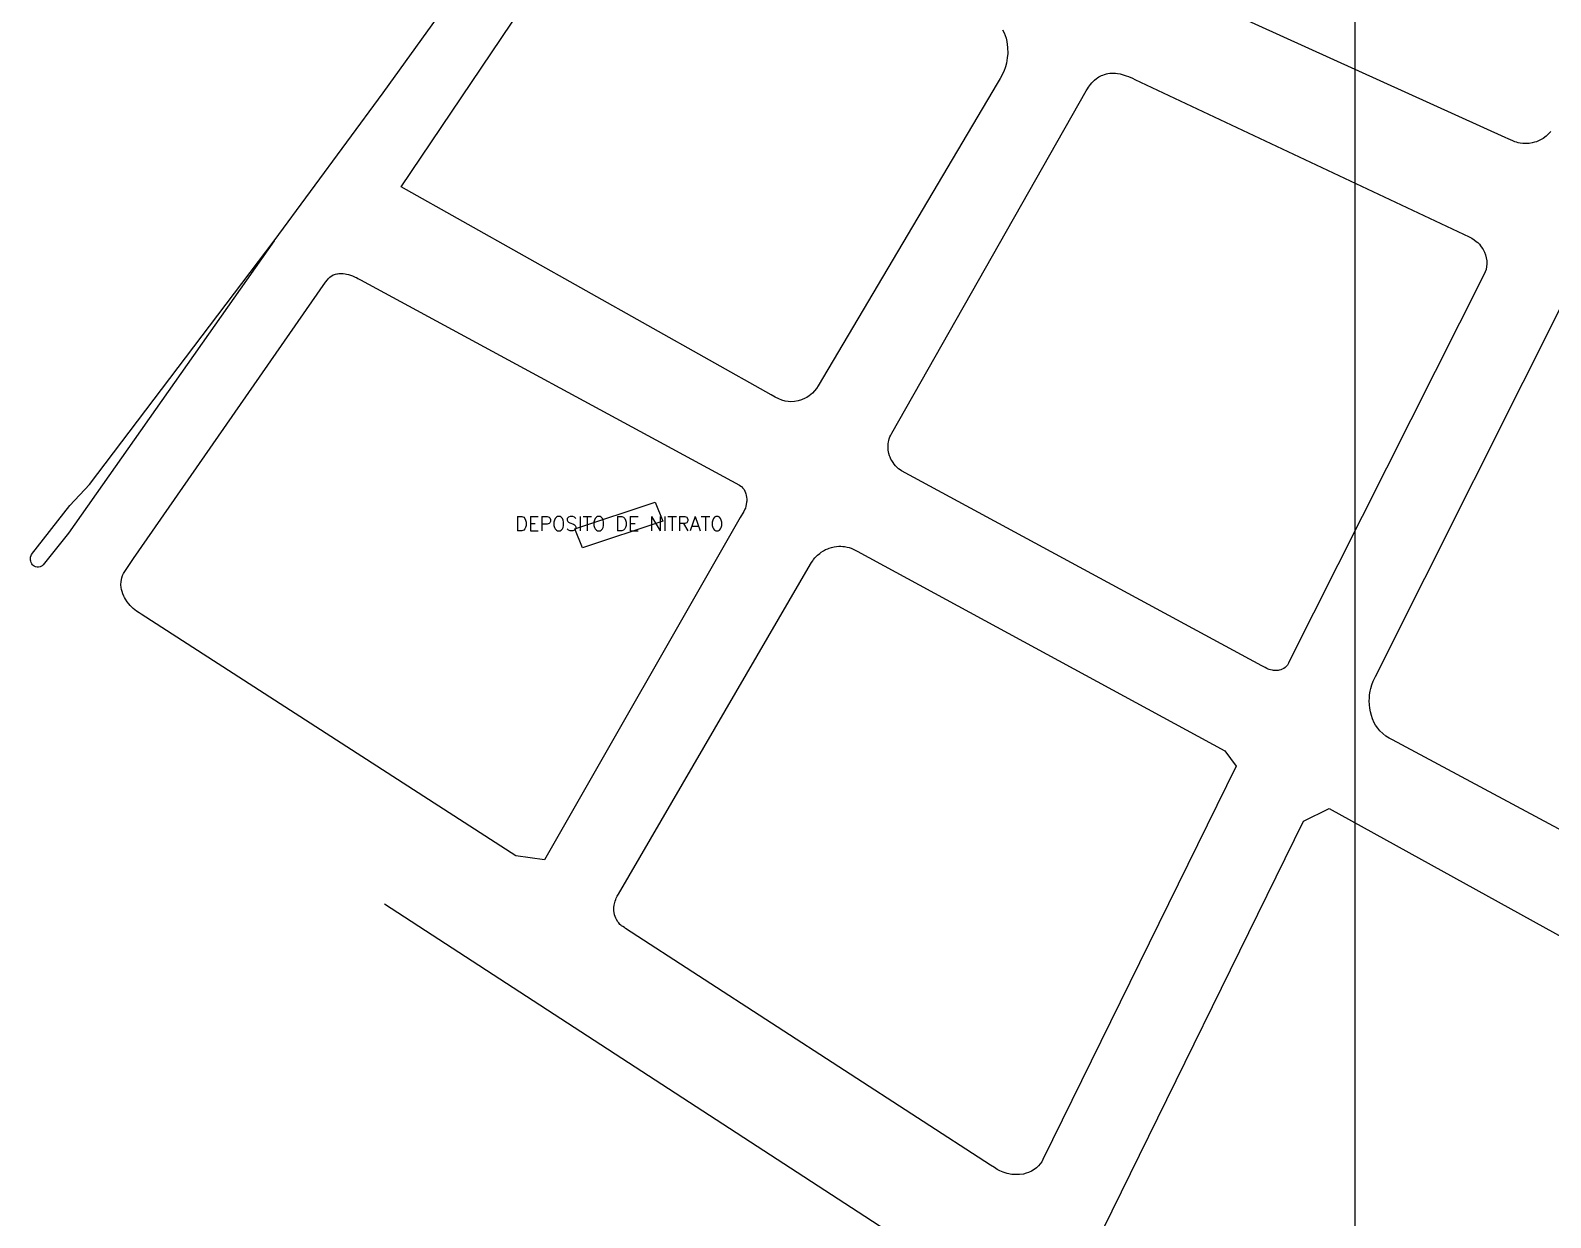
# Model space of a CAD drawing. Extents: x -6997814 to 14282083, y -16 to 289481930.
# Drawn here: x 361888.3 to 362103.3, y 7352522.2 to 7352690.1 of the extents above; entities that cross this region are included whole.
import ezdxf
from ezdxf.enums import TextEntityAlignment as Align

# ---------------------------------------------------------------- set-up
doc = ezdxf.new("R2010")
doc.units = 0
doc.header["$LTSCALE"] = 6.5
for name, color, linetype in [('ALINHA-DEF', 7, 'CONTINUOUS'), ('EDIF-PROPRIA', 4, 'CONTINUOUS'), ('QUADRA-DEF', 7, 'CONTINUOUS'), ('T_Ptos', 7, 'CONTINUOUS'), ('TXT-EDIF', 2, 'CONTINUOUS')]:
    doc.layers.add(name, color=color, linetype=linetype)
doc.styles.add('SABESP', font='ROMANS.shx', dxfattribs={"height": 2})
picture_1 = doc.add_image_def('image1.ecw', size_in_pixel=(49668, 39849))

msp = doc.modelspace()

# ---------------------------------------------------------------- linework, layer by layer
at = {"layer": 'ALINHA-DEF'}
for points in [[(361922.80339, 7352660.3401), (361938.23341, 7352681.2901), (361959.85343, 7352711.3902)], [(361938.41343, 7352566.6), (362094.50364, 7352465.0799)]]:
    msp.add_lwpolyline(points, dxfattribs=at)
msp.add_lwpolyline([(361893.91337, 7352622.9101), (361896.71337, 7352625.8901), (361922.80339, 7352660.3401), (361893.71337, 7352618.9901), (361890.12336, 7352614.53), (361889.99336, 7352614.4), (361889.72336, 7352614.24), (361889.48336, 7352614.19), (361889.27336, 7352614.19), (361889.05336, 7352614.24), (361888.85336, 7352614.34), (361888.73336, 7352614.43), (361888.62336, 7352614.55), (361888.52336, 7352614.68), (361888.42336, 7352614.88), (361888.37336, 7352615.0501), (361888.34336, 7352615.2001), (361888.33336, 7352615.4701), (361888.36336, 7352615.6401), (361888.42336, 7352615.8401), (361888.50336, 7352616.0001), (361893.91337, 7352622.9101)], close=True, dxfattribs=at)
at = {"layer": 'EDIF-PROPRIA'}
msp.add_lwpolyline([(361966.42345, 7352616.9301), (361965.34345, 7352619.6301), (361976.69347, 7352623.4201), (361977.77347, 7352620.7101), (361966.42345, 7352616.9301)], close=True, dxfattribs=at)
at = {"layer": 'QUADRA-DEF'}
for points in [[(362025.84351, 7352690.1902), (362026.05351, 7352689.7602), (362026.32351, 7352689.0002), (362026.43351, 7352688.5402), (362026.54351, 7352687.7002), (362026.56351, 7352686.8702), (362026.50351, 7352686.2302), (362026.37351, 7352685.4802), (362026.23351, 7352684.9702), (362025.99351, 7352684.2902), (362025.48351, 7352683.3302), (362025.06351, 7352682.6202), (361999.76349, 7352639.8601), (361999.50349, 7352639.4701), (361999.24349, 7352639.1401), (361998.94349, 7352638.8301), (361998.49349, 7352638.4501), (361998.14349, 7352638.2201), (361997.91349, 7352638.0901), (361997.40349, 7352637.8601), (361996.94349, 7352637.7201), (361996.38349, 7352637.6301), (361995.86349, 7352637.6101), (361995.51348, 7352637.6301), (361995.08348, 7352637.7001), (361994.61348, 7352637.8401), (361994.17348, 7352638.0201), (361993.69348, 7352638.2701), (361993.12348, 7352638.5801), (361940.79341, 7352668.0001), (361940.79341, 7352668.0001), (361970.62344, 7352712.3002)], [(362103.37361, 7352675.8202), (362103.01361, 7352675.4302), (362102.71361, 7352675.1602), (362102.29361, 7352674.8502), (362102.00361, 7352674.6802), (362101.71361, 7352674.5302), (362101.3336, 7352674.3702), (362101.0836, 7352674.2902), (362100.7436, 7352674.2002), (362100.3136, 7352674.1202), (362100.0136, 7352674.1002), (362099.6536, 7352674.1002), (362099.4336, 7352674.1102), (362099.0236, 7352674.1702), (362098.7836, 7352674.2202), (362098.5136, 7352674.2902), (362098.2736, 7352674.3802), (362097.9936, 7352674.5002), (362097.6936, 7352674.6302), (362097.3336, 7352674.8002), (362096.9436, 7352674.9802), (362051.45354, 7352695.6102)], [(362133.11366, 7352561.84), (362080.9936, 7352589.7701), (362080.9936, 7352589.7701), (362080.5336, 7352590.0201), (362080.0636, 7352590.3101), (362079.60359, 7352590.6701), (362079.20359, 7352591.0601), (362078.90359, 7352591.4301), (362078.59359, 7352591.8801), (362078.41359, 7352592.2101), (362078.15359, 7352592.7701), (362078.00359, 7352593.2101), (362077.85359, 7352593.7501), (362077.76359, 7352594.2801), (362077.71359, 7352594.7301), (362077.69359, 7352595.3201), (362077.71359, 7352595.6701), (362077.75359, 7352596.1301), (362077.84359, 7352596.6901), (362077.92359, 7352597.0401), (362078.07359, 7352597.5801), (362078.26359, 7352598.0701), (362078.58359, 7352598.7601), (362106.45361, 7352654.2701)], [(362040.04356, 7352520.59), (362068.40358, 7352578.3), (362072.02359, 7352580.06), (362127.93366, 7352549.2)]]:
    msp.add_lwpolyline(points, dxfattribs=at)
for points in [[(362011.54351, 7352627.8301), (362011.33351, 7352627.9701), (362011.13351, 7352628.1201), (362010.93351, 7352628.2901), (362010.6835, 7352628.5501), (362010.5035, 7352628.7601), (362010.3435, 7352628.9901), (362010.1535, 7352629.2901), (362010.0435, 7352629.5001), (362009.9235, 7352629.7601), (362009.8535, 7352629.9701), (362009.7535, 7352630.2901), (362009.7035, 7352630.5301), (362009.6735, 7352630.7401), (362009.6535, 7352630.9501), (362009.6435, 7352631.1401), (362009.6435, 7352631.4101), (362009.6635, 7352631.6401), (362009.7035, 7352631.9301), (362009.7435, 7352632.1201), (362009.8135, 7352632.3601), (362009.9035, 7352632.6401), (362010.0235, 7352632.8901), (362010.1835, 7352633.1601), (362037.67353, 7352681.5802), (362037.83353, 7352681.8402), (362038.00353, 7352682.1002), (362038.13353, 7352682.3002), (362038.27353, 7352682.4802), (362038.45353, 7352682.6902), (362038.65353, 7352682.9002), (362038.84353, 7352683.0802), (362039.13353, 7352683.3202), (362039.26353, 7352683.4102), (362039.44353, 7352683.5302), (362039.62353, 7352683.6302), (362039.84353, 7352683.7402), (362040.00353, 7352683.8102), (362040.23353, 7352683.8902), (362040.54353, 7352683.9702), (362040.74353, 7352684.0102), (362041.00353, 7352684.0502), (362041.27353, 7352684.0602), (362041.61353, 7352684.0602), (362041.79353, 7352684.0502), (362042.11353, 7352684.0202), (362042.45353, 7352683.9602), (362042.88353, 7352683.8502), (362043.32353, 7352683.7102), (362043.65353, 7352683.5902), (362044.19353, 7352683.3602), (362044.56354, 7352683.1802), (362091.8236, 7352660.9101), (362092.0936, 7352660.7801), (362092.2036, 7352660.7201), (362092.5436, 7352660.5101), (362092.8436, 7352660.2801), (362093.0336, 7352660.1201), (362093.2736, 7352659.8801), (362093.4536, 7352659.6601), (362093.6836, 7352659.3401), (362093.8036, 7352659.1401), (362093.9936, 7352658.7701), (362094.1336, 7352658.3901), (362094.2536, 7352657.9301), (362094.3136, 7352657.5401), (362094.3236, 7352657.0401), (362094.2936, 7352656.7101), (362094.2136, 7352656.3001), (362094.1036, 7352655.9501), (362093.9136, 7352655.5301), (362066.39358, 7352600.8501), (362066.29358, 7352600.6401), (362066.23358, 7352600.5201), (362066.12358, 7352600.3601), (362065.95358, 7352600.1501), (362065.78358, 7352600.0101), (362065.60358, 7352599.8801), (362065.40358, 7352599.7801), (362065.18358, 7352599.6901), (362064.94358, 7352599.6301), (362064.79357, 7352599.6101), (362064.52357, 7352599.5901), (362064.41357, 7352599.5901), (362064.16357, 7352599.6001), (362064.00357, 7352599.6301), (362063.74357, 7352599.6901), (362063.54357, 7352599.7501), (362063.41357, 7352599.7901), (362063.19357, 7352599.8901), (362062.98357, 7352600.0001), (362062.52357, 7352600.2501), (362011.54351, 7352627.8301)], [(361903.98338, 7352607.58), (361903.72338, 7352607.75), (361903.35338, 7352607.99), (361903.11338, 7352608.17), (361902.86338, 7352608.38), (361902.64338, 7352608.58), (361902.44338, 7352608.78), (361902.24338, 7352609.01), (361902.01338, 7352609.3), (361901.76338, 7352609.67), (361901.62338, 7352609.92), (361901.53338, 7352610.11), (361901.40338, 7352610.42), (361901.29338, 7352610.74), (361901.22338, 7352611.04), (361901.17338, 7352611.32), (361901.14338, 7352611.69), (361901.16338, 7352612.17), (361901.25338, 7352612.7), (361901.35338, 7352613.0201), (361901.48338, 7352613.3301), (361902.90338, 7352615.4501), (361930.0934, 7352654.5101), (361930.3434, 7352654.8601), (361930.4934, 7352655.0501), (361930.5734, 7352655.1301), (361930.6734, 7352655.2301), (361930.8534, 7352655.3601), (361930.9834, 7352655.4301), (361931.1734, 7352655.5301), (361931.3234, 7352655.5801), (361931.48341, 7352655.6301), (361931.66341, 7352655.6701), (361931.78341, 7352655.6901), (361931.96341, 7352655.7201), (361932.18341, 7352655.7301), (361932.32341, 7352655.7301), (361932.56341, 7352655.7201), (361932.84341, 7352655.6901), (361933.03341, 7352655.6601), (361933.31341, 7352655.6001), (361933.62341, 7352655.5101), (361933.87341, 7352655.4201), (361934.09341, 7352655.3301), (361934.28341, 7352655.2401), (361934.47341, 7352655.1501), (361934.65341, 7352655.0501), (361935.01341, 7352654.8601), (361988.63348, 7352625.7801), (361988.79348, 7352625.6801), (361988.91348, 7352625.5901), (361989.06348, 7352625.4401), (361989.19348, 7352625.2801), (361989.27348, 7352625.1701), (361989.39348, 7352624.9501), (361989.49348, 7352624.7201), (361989.53348, 7352624.5801), (361989.58348, 7352624.3901), (361989.63348, 7352624.0701), (361989.65348, 7352623.8801), (361989.65348, 7352623.5601), (361989.63348, 7352623.3901), (361989.59348, 7352623.0801), (361989.53348, 7352622.8501), (361989.45348, 7352622.5701), (361989.38348, 7352622.3901), (361989.22348, 7352622.0601), (361988.74348, 7352621.2301), (361961.02346, 7352572.8), (361956.98345, 7352573.36), (361903.98338, 7352607.58)], [(361972.51347, 7352563.11), (361972.35347, 7352563.22), (361972.11347, 7352563.37), (361971.94347, 7352563.5), (361971.84347, 7352563.58), (361971.72347, 7352563.69), (361971.55347, 7352563.88), (361971.41347, 7352564.06), (361971.23347, 7352564.37), (361971.13347, 7352564.57), (361971.04347, 7352564.81), (361970.96347, 7352565.05), (361970.90347, 7352565.37), (361970.87347, 7352565.6), (361970.86347, 7352565.91), (361970.86347, 7352566.09), (361970.89347, 7352566.38), (361970.93347, 7352566.57), (361970.97347, 7352566.78), (361971.03347, 7352566.96), (361971.11347, 7352567.2), (361971.19347, 7352567.39), (361971.34347, 7352567.66), (361971.52347, 7352567.97), (361998.67349, 7352614.6201), (361998.82349, 7352614.8601), (361998.98349, 7352615.1101), (361999.11349, 7352615.2901), (361999.30349, 7352615.5101), (361999.49349, 7352615.7301), (361999.66349, 7352615.8901), (361999.97349, 7352616.1601), (362000.19349, 7352616.3201), (362000.51349, 7352616.5301), (362000.7835, 7352616.6801), (362001.1035, 7352616.8201), (362001.2935, 7352616.9001), (362001.6335, 7352617.0001), (362002.0035, 7352617.0901), (362002.3435, 7352617.1401), (362002.6835, 7352617.1701), (362002.9435, 7352617.1701), (362003.2235, 7352617.1501), (362003.4835, 7352617.1201), (362003.8635, 7352617.0501), (362004.1435, 7352616.9801), (362004.4135, 7352616.8901), (362004.7235, 7352616.7601), (362005.2735, 7352616.4701), (362057.27357, 7352588.23), (362058.86357, 7352586.04), (362031.54355, 7352530.43), (362031.37355, 7352530.11), (362031.14355, 7352529.8), (362030.90355, 7352529.53), (362030.62355, 7352529.27), (362030.31355, 7352529.03), (362029.92355, 7352528.79), (362029.51355, 7352528.6), (362029.17355, 7352528.48), (362028.77355, 7352528.38), (362028.23354, 7352528.3), (362027.74354, 7352528.29), (362027.14354, 7352528.33), (362026.48354, 7352528.46), (362025.91354, 7352528.65), (362025.43354, 7352528.85), (362025.08354, 7352529.04), (362024.69354, 7352529.28), (362024.13354, 7352529.64), (361972.51347, 7352563.11)]]:
    msp.add_lwpolyline(points, close=True, dxfattribs=at)

# ---------------------------------------------------------------- texts
at = {"layer": 'TXT-EDIF', "style": 'SABESP'}
msp.add_text('DEPOSITO DE NITRATO', height=2, dxfattribs=at).set_placement((361971.64346, 7352620.3501), align=Align.MIDDLE_CENTER)

# ---------------------------------------------------------------- pictures from other files: only their frames are drawn
at = {"layer": 'T_Ptos'}
image = msp.add_image(picture_1, insert=(362075.72988, 7352287.82708), size_in_units=(689.73754, 553.38147), dxfattribs=dict(at, fade=70))
image.dxf.flags = 15

doc.saveas('drawing.dxf')
